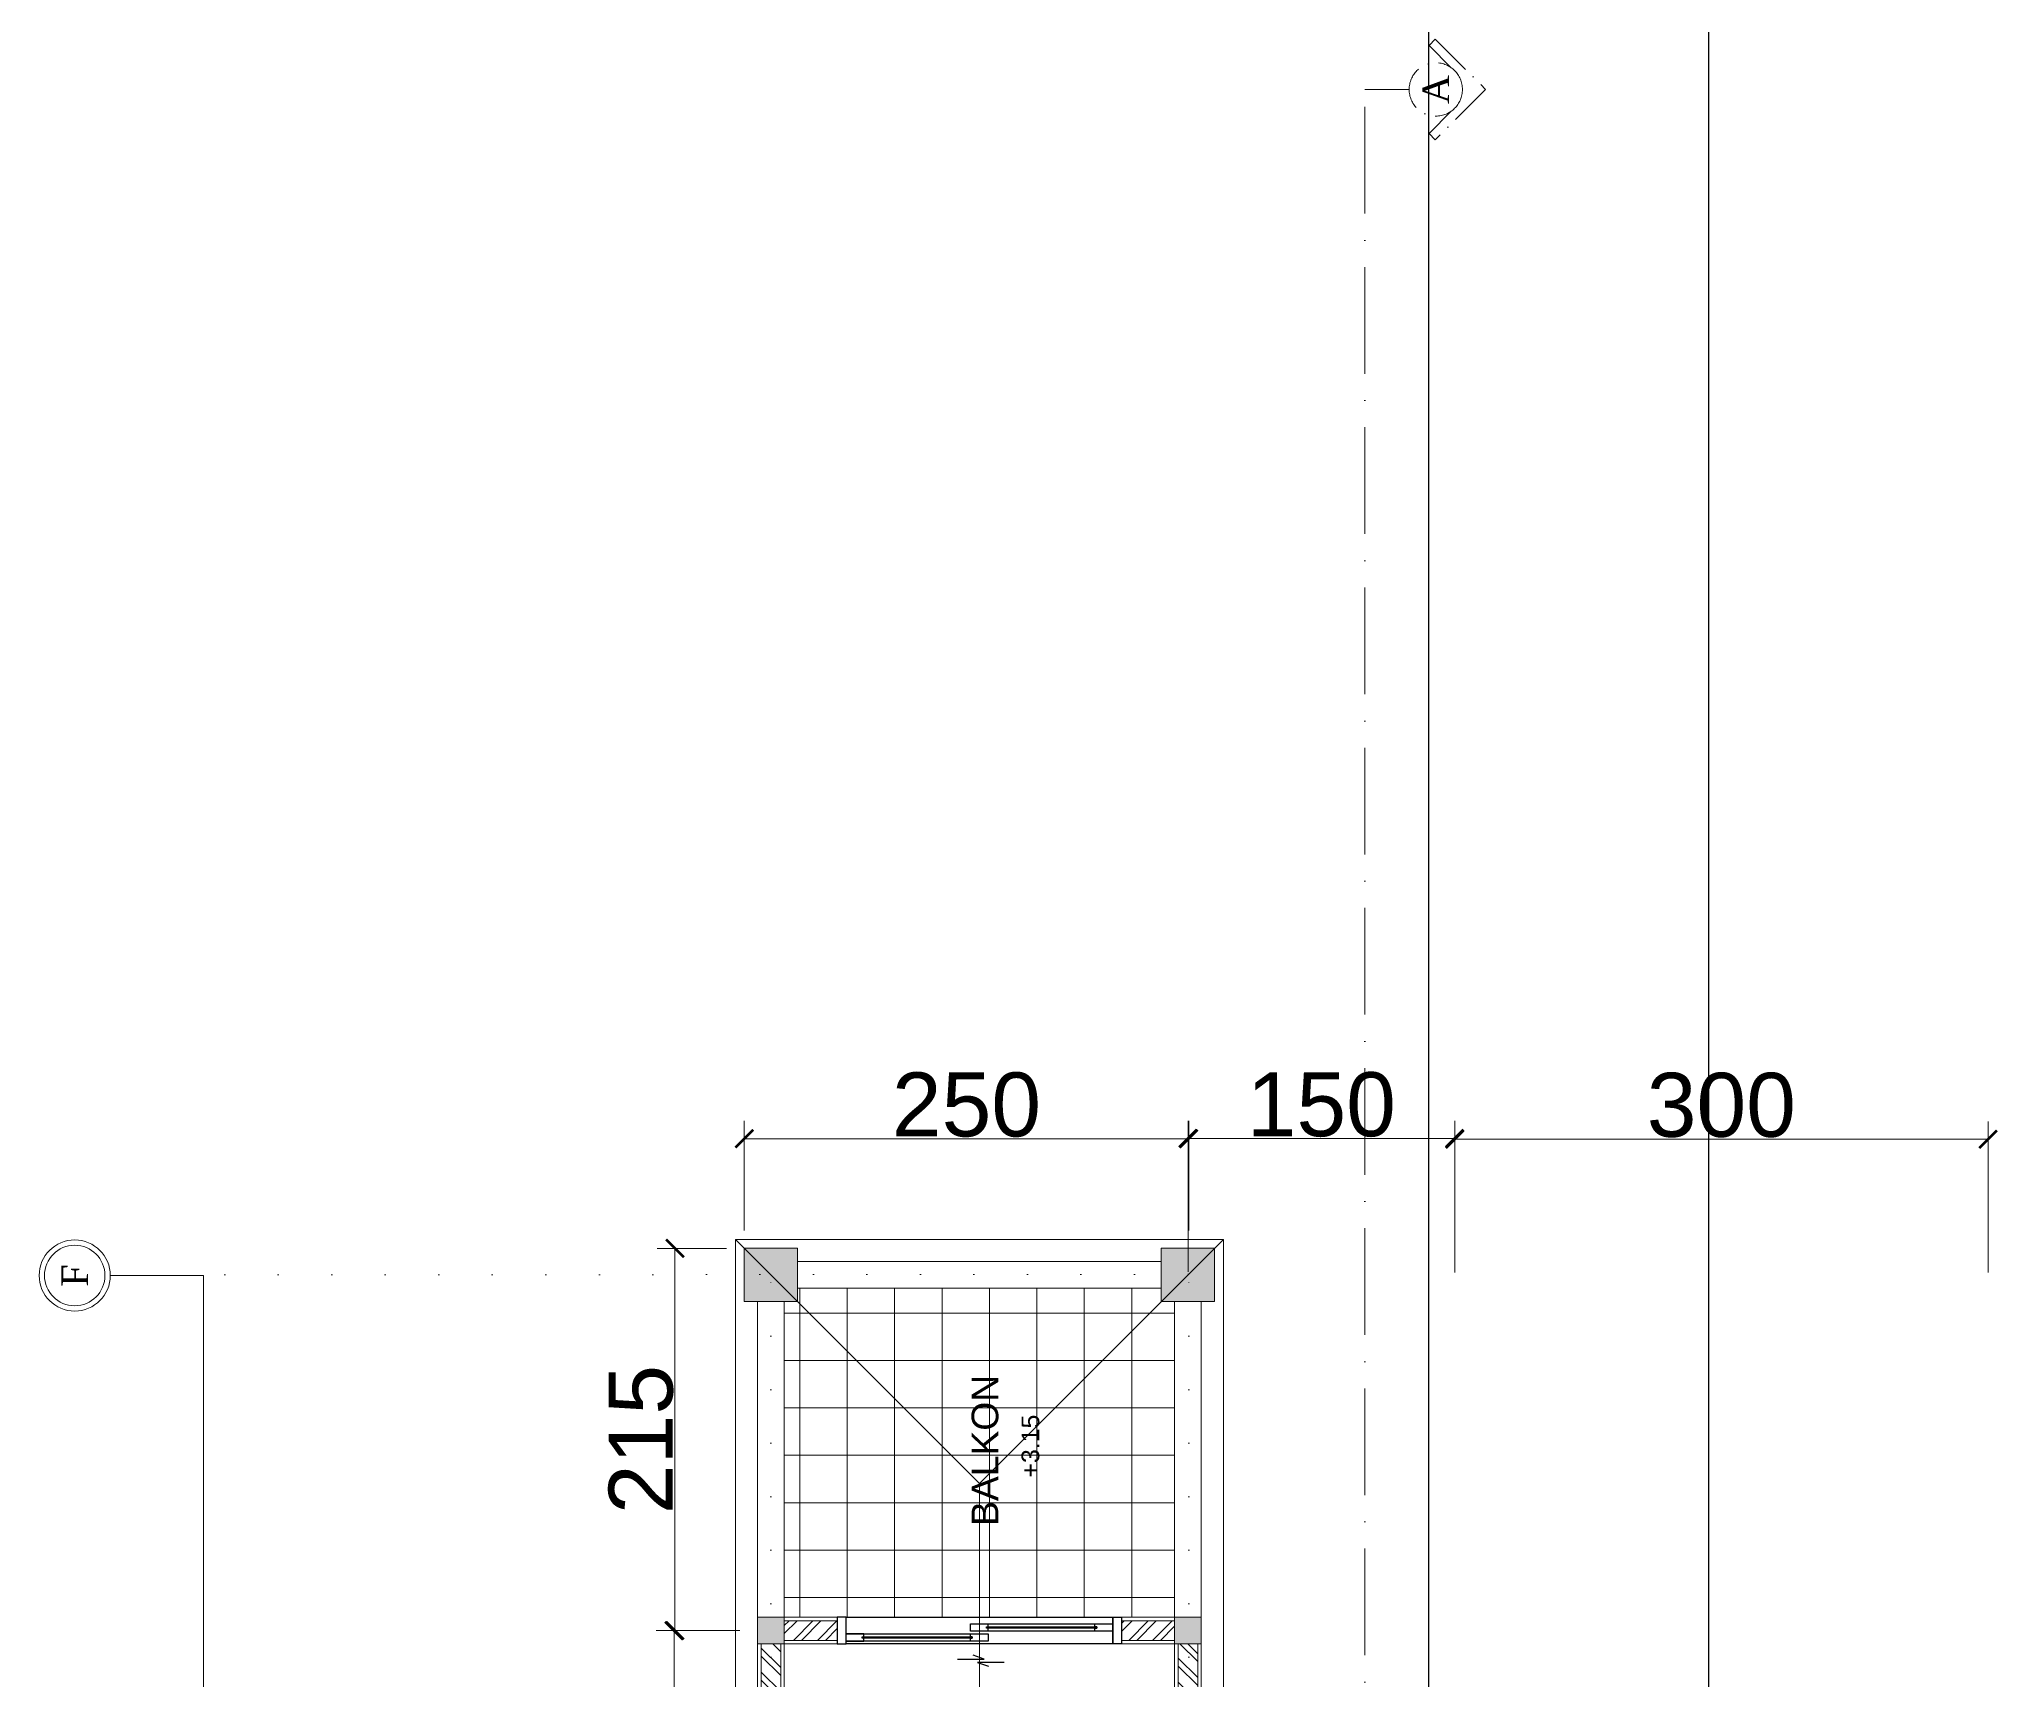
# Model space of a CAD drawing. Header units: millimetres. Extents: x -12161372 to 46643, y -9506984 to 15358.
# Drawn here: x 40607 to 41709, y 3369 to 4291 of the extents above; entities that cross this region are included whole.
import ezdxf

# ---------------------------------------------------------------- set-up
doc = ezdxf.new("R2010")
doc.units = ezdxf.units.MM
doc.linetypes.add('ACAD_ISO07W100', pattern=[3, 0, -3])
doc.linetypes.add('ACAD_ISO10W100', pattern=[18, 12, -3, 0, -3])
for name, color, linetype, lineweight in [('arsiran', 202, 'Continuous', 0), ('atap', 220, 'Continuous', 0), ('dimensi', 50, 'Continuous', 5), ('dinding', 110, 'Continuous', 9), ('furniture', 7, 'Continuous', 5), ('garis potongan', 3, 'ACAD_ISO10W100', 18), ('kolom', 150, 'Continuous', 13), ('teks', 255, 'Continuous', 5)]:
    doc.layers.add(name, color=color, linetype=linetype, lineweight=lineweight)
doc.layers.add('sloof', color=7, linetype='Continuous')
doc.styles.get("Standard").update_dxf_attribs({"font": 'arial.ttf'})
doc.styles.add('teks2', font='times.ttf', dxfattribs={"height": 15})
doc.dimstyles.new('ISO-25', dxfattribs={"dimtxt": 4.5, "dimasz": 10, "dimexe": 10, "dimexo": 10, "dimtad": 1, "dimtxsty": 'Standard', "dimblk": 'ARCHTICK', "dimcen": 2.5, "dimclrt": 256, "dimadec": 0, "dimazin": 0, "dimtfac": 1, "dimtmove": 0, "dimatfit": 3, "dimfxl": 75, "dimfxlon": 1, "dimtfillclr": 256, "dimlwd": -1, "dimlwe": -1, "dimarcsym": 0})

# ---------------------------------------------------------------- blocks, each defined once
blk = doc.blocks.new('*U29')
at = {"layer": 'arsiran'}
h = blk.add_hatch(dxfattribs=at)
h.set_pattern_fill('ANSI32', color=256)
h.set_pattern_definition([(45, (-2482.181, -4513.269), (-6.735192, 6.735192), []), (45, (-2477.691, -4513.269), (-6.735192, 6.735192), [])])
h.paths.add_polyline_path([(0, 5.5), (0, -5.5), (62.5, -5.5), (62.5, 5.5)])
blk.add_lwpolyline([(0, -5.5), (62.5, -5.5), (62.5, 5.5), (0, 5.5)], close=True, dxfattribs=at)
at = {"layer": 'dinding'}
blk.add_lwpolyline([(0, -7.5), (62.5, -7.5), (62.5, 7.5), (0, 7.5)], close=True, dxfattribs=at)
blk = doc.blocks.new('*U28')
at = {"layer": 'arsiran'}
h = blk.add_hatch(dxfattribs=at)
h.set_pattern_fill('ANSI32', color=256)
h.set_pattern_definition([(45, (-2514.877, -4513.269), (-6.735192, 6.735192), []), (45, (-2510.387, -4513.269), (-6.735192, 6.735192), [])])
h.paths.add_polyline_path([(0, 5.5), (0, -5.5), (29.8, -5.5), (29.8, 5.5)])
blk.add_lwpolyline([(0, -5.5), (29.8, -5.5), (29.8, 5.5), (0, 5.5)], close=True, dxfattribs=at)
at = {"layer": 'dinding'}
blk.add_lwpolyline([(0, -7.5), (29.8, -7.5), (29.8, 7.5), (0, 7.5)], close=True, dxfattribs=at)
blk = doc.blocks.new('_ArchTick')
at = {"color": 0, "linetype": 'ByBlock', "const_width": 0.15}
blk.add_lwpolyline([(-0.5, -0.5), (0.5, 0.5)], dxfattribs=at)
blk = doc.blocks.new('*D675')
at = {"layer": 'Defpoints', "color": 0, "ltscale": 10, "transparency": 16777216}
for p in [(40964.6, 3396.2), (41011.6, 3396.2), (41003.5, 3011.2)]:
    blk.add_point(p, dxfattribs=at)
at = {"layer": 'dimensi', "color": 0, "ltscale": 10, "transparency": 16777216}
for p, q in [((41001.6, 3396.2), (40954.6, 3396.2)), ((40964.6, 3011.2), (40964.6, 3396.2)), ((40993.5, 3011.2), (40954.6, 3011.2))]:
    blk.add_line(p, q, dxfattribs=at)
at = {"layer": 'dimensi', "color": 0, "ltscale": 10, "transparency": 16777216, "xscale": 10, "yscale": 10, "zscale": 10}
for p, rotation in [((40964.6, 3396.2), 90), ((40964.6, 3011.2), 270)]:
    blk.add_blockref('_ArchTick', p, dxfattribs=dict(at, rotation=rotation))
at = {"layer": 'dimensi', "ltscale": 10, "transparency": 16777216, "insert": (40945.6, 3203.7), "char_height": 4.5, "attachment_point": 5, "rotation": 90}
blk.add_mtext('{\\H8x;385}', dxfattribs=at)
blk = doc.blocks.new('*D679')
at = {"layer": 'Defpoints', "color": 0, "ltscale": 10, "transparency": 16777216}
for p in [(40965.1, 3611.2), (41004.1, 3611.2), (41011.6, 3396.2)]:
    blk.add_point(p, dxfattribs=at)
at = {"layer": 'dimensi', "color": 0, "ltscale": 10, "transparency": 16777216}
for p, q in [((40994.1, 3611.2), (40955.1, 3611.2)), ((40965.1, 3396.2), (40965.1, 3611.2)), ((41001.6, 3396.2), (40955.1, 3396.2))]:
    blk.add_line(p, q, dxfattribs=at)
at = {"layer": 'dimensi', "color": 0, "ltscale": 10, "transparency": 16777216, "xscale": 10, "yscale": 10, "zscale": 10}
for p, rotation in [((40965.1, 3611.2), 90), ((40965.1, 3396.2), 270)]:
    blk.add_blockref('_ArchTick', p, dxfattribs=dict(at, rotation=rotation))
at = {"layer": 'dimensi', "ltscale": 10, "transparency": 16777216, "insert": (40946.1, 3503.7), "char_height": 4.5, "attachment_point": 5, "rotation": 90}
blk.add_mtext('{\\H8x;215}', dxfattribs=at)
blk = doc.blocks.new('*D680')
at = {"layer": 'Defpoints', "color": 0, "ltscale": 10, "transparency": 16777216}
for p in [(41254.1, 3672.9), (41004.1, 3611.2), (41254.1, 3611.2)]:
    blk.add_point(p, dxfattribs=at)
at = {"layer": 'dimensi', "color": 0, "ltscale": 10, "transparency": 16777216}
for p, q in [((41004.1, 3621.2), (41004.1, 3682.9)), ((41254.1, 3621.2), (41254.1, 3682.9)), ((41004.1, 3672.9), (41254.1, 3672.9))]:
    blk.add_line(p, q, dxfattribs=at)
at = {"layer": 'dimensi', "color": 0, "ltscale": 10, "transparency": 16777216, "xscale": 10, "yscale": 10, "zscale": 10, "rotation": 180}
blk.add_blockref('_ArchTick', (41004.1, 3672.9), dxfattribs=at)
at = {"layer": 'dimensi', "color": 0, "ltscale": 10, "transparency": 16777216, "xscale": 10, "yscale": 10, "zscale": 10}
blk.add_blockref('_ArchTick', (41254.1, 3672.9), dxfattribs=at)
at = {"layer": 'dimensi', "ltscale": 10, "transparency": 16777216, "insert": (41129.1, 3691.9), "char_height": 4.5, "attachment_point": 5}
blk.add_mtext('{\\H8x;250}', dxfattribs=at)
blk = doc.blocks.new('*D685')
at = {"layer": 'Defpoints', "color": 0, "ltscale": 10, "transparency": 16777216}
for p in [(41403.7, 3673), (41253.7, 3326.2), (41403.7, 3326.2)]:
    blk.add_point(p, dxfattribs=at)
at = {"layer": 'dimensi', "color": 0, "ltscale": 10, "transparency": 16777216}
for p, q in [((41253.7, 3598), (41253.7, 3683)), ((41403.7, 3598), (41403.7, 3683)), ((41253.7, 3673), (41403.7, 3673))]:
    blk.add_line(p, q, dxfattribs=at)
at = {"layer": 'dimensi', "color": 0, "ltscale": 10, "transparency": 16777216, "xscale": 10, "yscale": 10, "zscale": 10, "rotation": 180}
blk.add_blockref('_ArchTick', (41253.7, 3673), dxfattribs=at)
at = {"layer": 'dimensi', "color": 0, "ltscale": 10, "transparency": 16777216, "xscale": 10, "yscale": 10, "zscale": 10}
blk.add_blockref('_ArchTick', (41403.7, 3673), dxfattribs=at)
at = {"layer": 'dimensi', "ltscale": 10, "transparency": 16777216, "insert": (41328.7, 3692), "char_height": 4.5, "attachment_point": 5}
blk.add_mtext('{\\H8x;150}', dxfattribs=at)
blk = doc.blocks.new('*D676')
at = {"layer": 'Defpoints', "color": 0, "ltscale": 10, "transparency": 16777216}
for p in [(41703.7, 3672.6), (41703.7, 3327.5), (41403.7, 3326.9)]:
    blk.add_point(p, dxfattribs=at)
at = {"layer": 'dimensi', "color": 0, "ltscale": 10, "transparency": 16777216}
for p, q in [((41403.7, 3597.6), (41403.7, 3682.6)), ((41703.7, 3597.6), (41703.7, 3682.6)), ((41403.7, 3672.6), (41703.7, 3672.6))]:
    blk.add_line(p, q, dxfattribs=at)
at = {"layer": 'dimensi', "color": 0, "ltscale": 10, "transparency": 16777216, "xscale": 10, "yscale": 10, "zscale": 10, "rotation": 180}
blk.add_blockref('_ArchTick', (41403.7, 3672.6), dxfattribs=at)
at = {"layer": 'dimensi', "color": 0, "ltscale": 10, "transparency": 16777216, "xscale": 10, "yscale": 10, "zscale": 10}
blk.add_blockref('_ArchTick', (41703.7, 3672.6), dxfattribs=at)
at = {"layer": 'dimensi', "ltscale": 10, "transparency": 16777216, "insert": (41553.7, 3691.7), "char_height": 4.5, "attachment_point": 5}
blk.add_mtext('{\\H8x;300}', dxfattribs=at)

msp = doc.modelspace()

# ---------------------------------------------------------------- hatches: boundary and pattern name
at = {"layer": 'dinding'}
h = msp.add_hatch(dxfattribs=at)
h.set_pattern_fill('NET', color=8, scale=8.4, angle=90)
h.set_pattern_definition([(90, (47062.758, -14880.833), (-26.67, 2e-15), []), (180, (47062.758, -14880.833), (-3e-15, -26.67), [])])
h.paths.add_polyline_path([(41246.19, 3403.728), (41246.19, 3581.228), (41238.69, 3581.228), (41238.69, 3588.728), (41034.082, 3588.728), (41034.082, 3581.228), (41026.582, 3581.228), (41026.582, 3403.728)])
at = {"layer": 'kolom'}
h = msp.add_hatch(color=256, dxfattribs=at)
h.dxf.hatch_style = 1
h.paths.add_polyline_path([(41034.082, 3611.228), (41004.082, 3611.228), (41004.082, 3581.228), (41034.082, 3581.228)])
h = msp.add_hatch(color=256, dxfattribs=at)
h.dxf.hatch_style = 1
h.paths.add_polyline_path([(41268.69, 3611.228), (41238.69, 3611.228), (41238.69, 3581.228), (41268.69, 3581.228)])
h = msp.add_hatch(color=256, dxfattribs=at)
h.dxf.hatch_style = 1
h.paths.add_polyline_path([(41011.582, 3403.728), (41011.582, 3388.728), (41026.582, 3388.728), (41026.582, 3403.728)])
h = msp.add_hatch(color=256, dxfattribs=at)
h.dxf.hatch_style = 1
h.paths.add_polyline_path([(41246.19, 3403.728), (41246.19, 3388.728), (41261.19, 3388.728), (41261.19, 3403.728)])

# ---------------------------------------------------------------- linework, layer by layer
for p, q in [((41071.386, 3394.328), (41061.386, 3394.328)), ((41071.386, 3392.728), (41071.386, 3394.328)), ((41131.386, 3394.328), (41141.386, 3394.328)), ((41131.386, 3392.728), (41131.386, 3394.328)), ((41141.386, 3398.328), (41141.386, 3399.928)), ((41141.386, 3395.928), (41141.386, 3397.528)), ((41141.386, 3396.728), (41141.386, 3397.528)), ((41201.386, 3398.328), (41201.386, 3399.928)), ((41202.386, 3398.328), (41201.386, 3398.328)), ((41201.386, 3395.928), (41201.386, 3397.528)), ((41201.386, 3397.528), (41202.386, 3397.528)), ((41202.386, 3397.528), (41202.386, 3398.328)), ((41061.386, 3390.328), (41071.386, 3390.328)), ((41070.386, 3391.928), (41070.386, 3392.728)), ((41070.386, 3392.728), (41071.386, 3392.728)), ((41071.386, 3391.928), (41070.386, 3391.928)), ((41071.386, 3390.328), (41071.386, 3391.928)), ((41132.386, 3392.728), (41131.386, 3392.728)), ((41131.386, 3390.328), (41131.386, 3391.928)), ((41131.386, 3391.928), (41132.386, 3391.928)), ((41132.386, 3391.928), (41132.386, 3392.728)), ((41138.967, 3380.135), (41132.773, 3382.315)), ((41123.967, 3380.135), (41138.967, 3380.135)), ((41150.369, 3378.333), (41135.369, 3378.333)), ((41135.369, 3378.333), (41141.563, 3376.153))]:
    msp.add_line(p, q)
for points in [[(41056.386, 3388.728), (41061.386, 3388.728), (41061.386, 3403.728), (41056.386, 3403.728)], [(41061.386, 3403.728), (41211.386, 3403.728), (41211.386, 3388.728), (41061.386, 3388.728)], [(41061.386, 3394.328), (41141.386, 3394.328), (41141.386, 3390.328), (41061.386, 3390.328)], [(41131.386, 3399.928), (41211.386, 3399.928), (41211.386, 3395.928), (41131.386, 3395.928)], [(41140.386, 3398.328), (41202.386, 3398.328), (41202.386, 3397.528), (41140.386, 3397.528)], [(41216.386, 3388.728), (41211.386, 3388.728), (41211.386, 3403.728), (41216.386, 3403.728)], [(41070.386, 3392.728), (41132.386, 3392.728), (41132.386, 3391.928), (41070.386, 3391.928)]]:
    msp.add_lwpolyline(points, close=True)
at = {"layer": 'atap', "ltscale": 10}
for q in [(40999.082, 3616.228), (41273.69, 3616.228), (41136.386, 3193.924)]:
    msp.add_line((41136.386, 3478.924), q, dxfattribs=at)
msp.add_lwpolyline([(41273.69, 3331.228), (41273.69, 3616.228), (40999.082, 3616.228), (40999.082, 2406.228)], dxfattribs=at)
at = {"layer": 'dinding'}
for points in [[(41238.69, 3603.728), (41034.082, 3603.728), (41034.082, 3588.728), (41238.69, 3588.728)], [(41026.582, 3403.728), (41026.582, 3581.228), (41011.582, 3581.228), (41011.582, 3403.728)], [(41261.19, 3403.728), (41261.19, 3581.228), (41246.19, 3581.228), (41246.19, 3403.728)]]:
    msp.add_lwpolyline(points, close=True, dxfattribs=at)
at = {"layer": 'garis potongan', "ltscale": 2}
msp.add_lwpolyline([(41401.819, 4275.268), (41389.265, 4287.822), (41392.801, 4291.357), (41421.085, 4263.073), (41392.801, 4234.789), (41389.265, 4238.324), (41401.819, 4250.878)], dxfattribs=at)
at = {"layer": 'garis potongan', "ltscale": 5}
msp.add_lwpolyline([(41378.085, 1760.527), (41353.085, 1760.527), (41353.085, 4263.073), (41378.085, 4263.073)], dxfattribs=at)
at = {"layer": 'garis potongan', "ltscale": 2}
msp.add_circle((41393.085, 4263.073), 15, dxfattribs=at)
at = {"layer": 'kolom'}
for p, q in [((41011.582, 3403.728), (41026.582, 3403.728)), ((41246.19, 3403.728), (41261.19, 3403.728))]:
    msp.add_line(p, q, dxfattribs=at)
for points in [[(41034.082, 3581.228), (41034.082, 3611.228), (41004.082, 3611.228), (41004.082, 3581.228)], [(41268.69, 3581.228), (41268.69, 3611.228), (41238.69, 3611.228), (41238.69, 3581.228)], [(41026.582, 3388.728), (41026.582, 3403.728), (41011.582, 3403.728), (41011.582, 3388.728)], [(41261.19, 3388.728), (41261.19, 3403.728), (41246.19, 3403.728), (41246.19, 3388.728)]]:
    msp.add_lwpolyline(points, close=True, dxfattribs=at)
at = {"layer": 'sloof', "ltscale": 10}
for p in [(41389.079, 1929.52), (41546.582, 2026.221)]:
    msp.add_ray(p, (0, 1), dxfattribs=at)
at = {"layer": 'teks', "linetype": 'ACAD_ISO07W100', "ltscale": 10}
for p, q in [((41019.082, 2026.702), (41019.082, 3616.228)), ((41254.082, 2026.702), (41254.082, 3616.228)), ((40711.886, 3596.228), (41254.082, 3596.62))]:
    msp.add_line(p, q, dxfattribs=at)
at = {"layer": 'teks', "ltscale": 0.8}
msp.add_line((40699.95, 3595.943), (40647.492, 3595.943), dxfattribs=at)
at = {"layer": 'teks', "ltscale": 10}
msp.add_line((40699.95, 2426.228), (40699.95, 3595.943), dxfattribs=at)
at = {"layer": 'teks'}
for radius in [20, 17]:
    msp.add_circle((40627.492, 3595.943), radius, dxfattribs=at)

# ---------------------------------------------------------------- block references
at = {"layer": 'dinding'}
for p in [(41026.582, 3396.228), (41216.386, 3396.228)]:
    msp.add_blockref('*U28', p, dxfattribs=at)
at = {"layer": 'dinding', "rotation": 90}
for p in [(41019.082, 3326.228), (41253.69, 3326.228)]:
    msp.add_blockref('*U29', p, dxfattribs=at)

# ---------------------------------------------------------------- texts
at = {"layer": 'furniture', "ltscale": 10, "attachment_point": 1, "rotation": 90}
for s, width, insert, char_height in [('BALKON', 82.03252, (41131.989, 3455.077), 15), ('+3.15', 69.06045, (41160.045, 3482.308), 10)]:
    msp.add_mtext_dynamic_manual_height_columns(s, width=width, gutter_width=100, heights=[0], dxfattribs=dict(at, insert=insert, char_height=char_height))
at = {"layer": 'teks', "ltscale": 2, "insert": (41393.085, 4263.073), "char_height": 15, "attachment_point": 5, "rotation": 90, "style": 'teks2'}
msp.add_mtext_dynamic_manual_height_columns('A', width=35.65071, gutter_width=15, heights=[0], dxfattribs=at)
at = {"layer": 'teks', "insert": (40627.492, 3595.943), "char_height": 15, "attachment_point": 5, "rotation": 90, "style": 'teks2'}
msp.add_mtext_dynamic_manual_height_columns('F', width=35.65071, gutter_width=15, heights=[0], dxfattribs=at)

# ---------------------------------------------------------------- dimensions: what is measured, and where the dimension line sits
at = {"layer": 'dimensi', "ltscale": 10}
for base, p1, p2, angle, picture, middle in [((41254.082, 3672.853), (41004.082, 3611.228), (41254.082, 3611.228), 180, '*D680', (41129.082, 3691.859)), ((41703.69, 3672.645), (41403.69, 3326.853), (41703.69, 3327.478), 180, '*D676', (41553.69, 3691.663)), ((40965.081, 3611.228), (41011.582, 3396.228), (41004.082, 3611.228), 90, '*D679', (40946.075, 3503.728)), ((40964.597, 3396.228), (41003.457, 3011.228), (41011.582, 3396.228), 90, '*D675', (40945.579, 3203.728))]:
    dim = msp.add_linear_dim(base=base, p1=p1, p2=p2, angle=angle, text='{\\H8x;<>}', dimstyle='ISO-25', dxfattribs=at)
    dim.commit()
    dim.dimension.update_dxf_attribs({"geometry": picture, "text_midpoint": middle})
dim = msp.add_linear_dim(base=(41403.69, 3673.005), p1=(41253.69, 3326.228), p2=(41403.69, 3326.228), angle=180, text='{\\H8x;<>}', dimstyle='ISO-25', dxfattribs=at)
dim.commit()
dim.dimension.update_dxf_attribs({"geometry": '*D685', "text_midpoint": (41328.69, 3673.005), "dimtype": 160})

doc.saveas('drawing.dxf')
